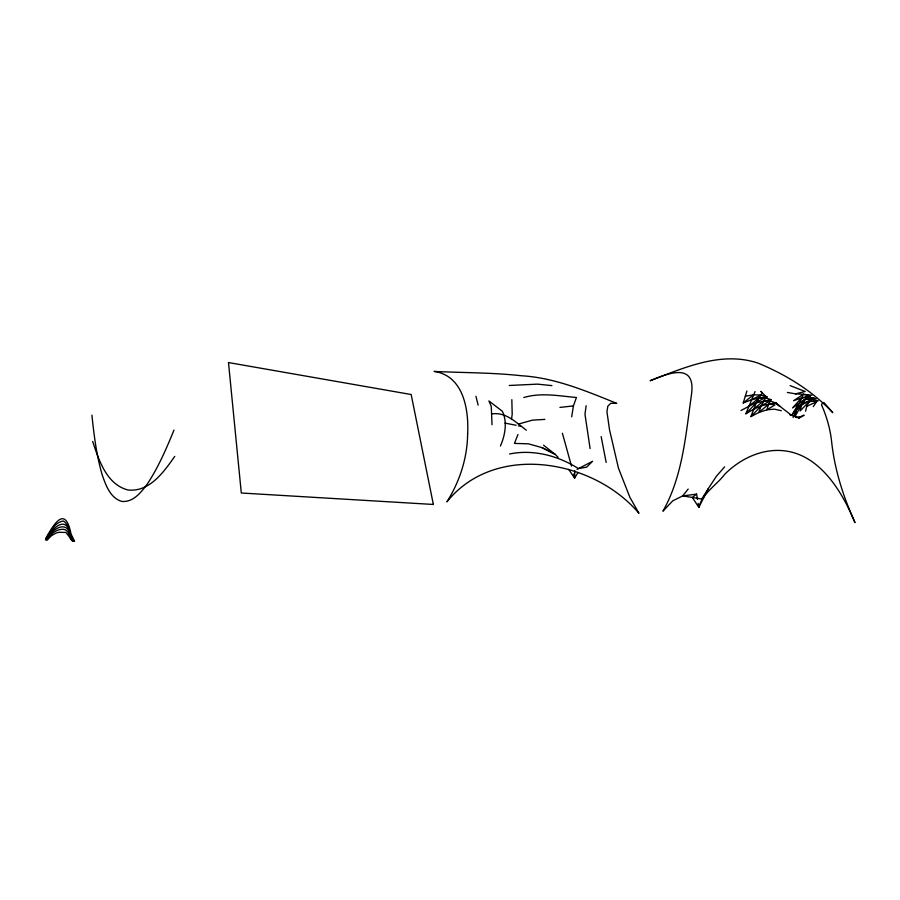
<?xml version="1.0" encoding="UTF-8"?>
<svg xmlns="http://www.w3.org/2000/svg" width="900" height="900" viewBox="0 0 900 900"><rect width="100%" height="100%" fill="white"/><g stroke="black" fill="none" stroke-linecap="round" stroke-linejoin="round"><path stroke-width="1.35" d="M492.019 424.755L491.265 406.373L488.902 400.95L502.369 411.3C507.555 421.965 505.103 435.465 500.411 445.995M574.808 470.61L574.594 478.103L568.676 469.327M511.515 419.31L512.201 414.18L511.83 399.679M586.125 405.743L584.977 414.27L590.107 448.549M571.68 416.835L573.435 405.9L576.428 397.507C558.9 395.933 541.136 392.355 523.811 397.519M805.658 411.21C806.389 406.147 808.549 399.656 814.163 398.396L808.324 397.035L801.54 397.946L793.564 400.725L803.295 394.312L811.935 395.235M761.996 393.581L760.905 395.01L751.23 399.87L743.242 402.93L746.899 390.994M755.055 391.556L745.898 413.775C754.616 408.6 764.46 402.593 775.024 404.876L766.89 409.804L758.79 412.526L750.881 416.61L756.27 402.896L760.905 395.01L766.913 396.799L740.981 410.501M517.939 434.531L514.451 443.396L528.39 443.824L541.991 447.615L554.276 453.791M173.993 430.088C166.433 448.504 158.546 466.942 147.555 483.615C141.401 492.019 133.537 502.402 121.883 501.446C110.362 498.082 105.975 485.595 102.364 475.391C96.536 455.794 94.05 435.431 91.913 415.159M751.23 399.87L758.936 397.969L765.596 397.946L771.075 399.645L768.566 404.257L766.89 409.804L774.54 409.162L781.369 410.726M793.114 417.465L803.295 394.312L810.101 395.955L792.495 407.947L801.54 397.946L810.101 395.955M813.262 406.609L816.615 401.715C805.815 399.262 797.738 407.228 791.854 415.147L798.604 403.605L808.324 397.035L816.064 398.599M724.613 466.864L716.411 476.246L708.176 488.812L698.827 507.353L692.314 497.452L682.639 495.911L672.761 500.839L662.94 511.2C682.74 476.123 685.789 434.599 691.357 395.415C696.442 362.115 669.431 372.769 650.126 380.734C684.135 367.774 721.339 350.775 758.137 363.15C785.812 374.603 812.183 390.69 832.804 412.695L823.939 402.548L822.285 403.267L821.486 404.843C826.785 416.678 830.34 429.277 831.69 442.271C834.761 470.194 843.413 497.126 855 522.641C841.005 488.734 815.715 447.761 773.584 450.551C755.055 451.811 738.011 461.137 724.972 474.03C716.479 485.257 702.495 493.245 698.827 507.353L698.153 503.381M578.036 472.489L574.594 478.103L573.57 474.098M708.176 488.812L701.707 499.027L692.314 497.452L696.589 494.134L697.489 499.421M765.596 397.946L761.197 405.911L758.79 412.526L768.566 404.257L775.395 402.84L791.73 415.474L789.727 414.529L797.445 417.589L796.072 417.319L800.865 416.644L804.116 415.17L798.604 418.286M174.746 456.39C163.856 471.915 149.456 492.368 127.924 489.983C106.481 484.335 98.91 460.159 92.655 441.461M688.185 489.06L682.639 495.911L696.589 494.134M745.898 413.775L756.27 402.896L771.075 399.645M750.881 416.61L761.197 405.911L770.006 400.928L775.395 402.84L779.85 406.271L775.71 402.559M753.446 409.387L763.639 400.86L770.006 400.928M748.53 406.429L758.936 397.969L766.913 396.799M743.242 402.93L753.559 394.83L760.905 395.01M798.716 418.14L800.809 416.52M577.035 469.373L592.582 461.272L586.62 467.19L578.374 468.551C558.101 455.726 533.43 449.134 509.591 453.96M518.344 424.125L532.283 420.165L544.905 419.389M811.901 399.105L805.399 399.24L801.754 404.348L800.111 410.963L809.212 401.535L818.201 400.793L811.901 399.105L801.754 404.348L795.116 416.374L796.421 409.939L805.399 399.24L814.163 398.396M806.659 406.361L816.615 401.715M799.245 417.375L800.865 416.644M787.365 392.445L795.499 393.851L805.207 391.489L790.121 385.627M745.335 396.236L753.559 394.83M559.957 407.407L573.435 405.9M509.276 385.47L537.548 384.131L551.914 385.616M795.499 393.851L803.295 394.312M492.041 413.865C506.171 411.941 516.038 422.516 526.331 430.2M518.389 425.891L520.988 426.24M505.012 423.113L516.139 425.261M541.991 447.615L555.233 454.387L558.09 457.267M543.555 445.174L555.233 454.387M766.879 397.35L760.837 391.376L761.974 392.524M562.41 433.271L571.511 466.11M475.931 396.281L478.136 405.146M606.161 462.409L601.166 436.613M467.64 433.834C467.359 457.965 459.72 481.522 446.906 501.874C494.887 442.012 593.482 459.382 638.955 513.326L629.899 497.351L618.457 468.146L609.525 429.75L606.938 411.694L607.826 406.17L610.74 403.312L616.759 403.38C586.024 390.994 554.861 377.719 521.325 375.739C492.322 372.532 463.185 372.814 434.081 371.419C463.444 375.637 468.9 409.466 467.64 433.834M46.339 537.39L45.506 539.933C49.883 532.845 54.101 522.551 63.27 520.988C70.02 524.587 68.951 535.59 74.126 541.17L74.633 541.192A115.627 87.401 8 0 1 70.987 533.722C65.475 506.329 55.046 521.91 46.339 537.39M47.137 537.986L46.53 539.977C50.468 529.92 67.5 518.456 70.312 535.804A122.04 92.239 8 0 0 73.114 541.125L73.62 541.148A101.779 76.927 8 0 1 70.605 535.331C67.084 515.171 53.46 526.387 47.137 537.986M48.071 538.346L47.036 540L51.75 535.489L56.002 533.092A13.95 10.541 8 0 1 59.062 532.305L65.891 532.44L68.873 536.231A95.681 72.326 8 0 0 71.078 539.629L72.608 541.102C69.176 537.727 69.221 529.762 63.506 529.312C57.116 528.952 51.379 533.149 48.071 538.346M433.361 504.461L241.301 493.009L228.487 362.554L411.165 394.515L433.361 504.461"/></g></svg>
